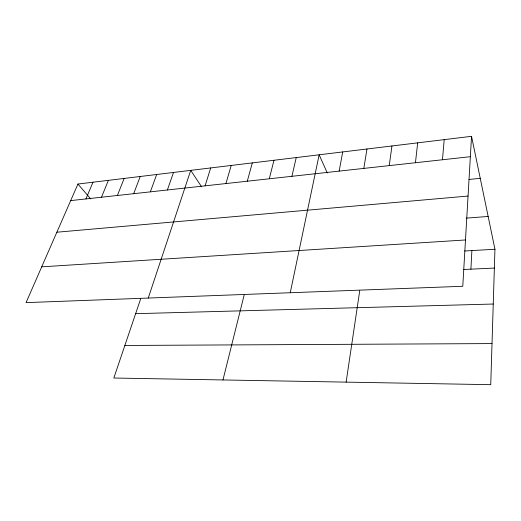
<?xml version="1.0" encoding="UTF-8"?>
<svg xmlns="http://www.w3.org/2000/svg" width="521" height="521" viewBox="0 0 521 521"><rect width="100%" height="100%" fill="white"/><g stroke="black" fill="none" stroke-linecap="round" stroke-linejoin="round"><path stroke-width="0.78" d="M471.544 136.32L462.778 286.283L26.05 302.629L77.942 184.037L471.544 136.32L494.95 249.259L490.743 384.68L113.825 378.025L140.657 298.859M470.906 269.162L471.876 250.581M442.472 159.758L444.198 139.635M415.445 162.728L417.679 142.852M389.239 165.606L391.948 145.971M346.126 382.127L359.731 290.731M363.814 168.4L366.973 148.999M339.145 171.116L342.72 151.937M290.249 292.737L319.152 154.796L327.299 172.979M291.903 176.306L296.247 157.57M222.968 379.952L244.154 295.016M269.285 178.788L273.974 160.273M247.293 181.204L252.307 162.897M225.906 183.555L231.226 165.45M205.092 185.841L210.705 167.938M148.257 298.058L190.725 170.36L201.568 186.759M167.391 189.989L173.506 172.451M150.348 191.858L156.678 174.489M133.689 193.688L140.227 176.482M117.407 195.479L124.135 178.436M101.484 197.231L108.401 180.344M85.919 198.937L93.005 182.207M70.687 200.611L470.352 156.697M468.978 179.452L480.251 178.351M56.861 232.216L468.047 196.052M466.256 218.117L488.151 216.462M41.713 266.837L465.481 239.966M464.641 250.992L494.95 249.259M463.814 269.494L494.364 268.068M135.636 313.681L493.25 304.03M124.864 345.462L492.019 343.586M77.942 184.037L90.7 198.905"/></g></svg>
